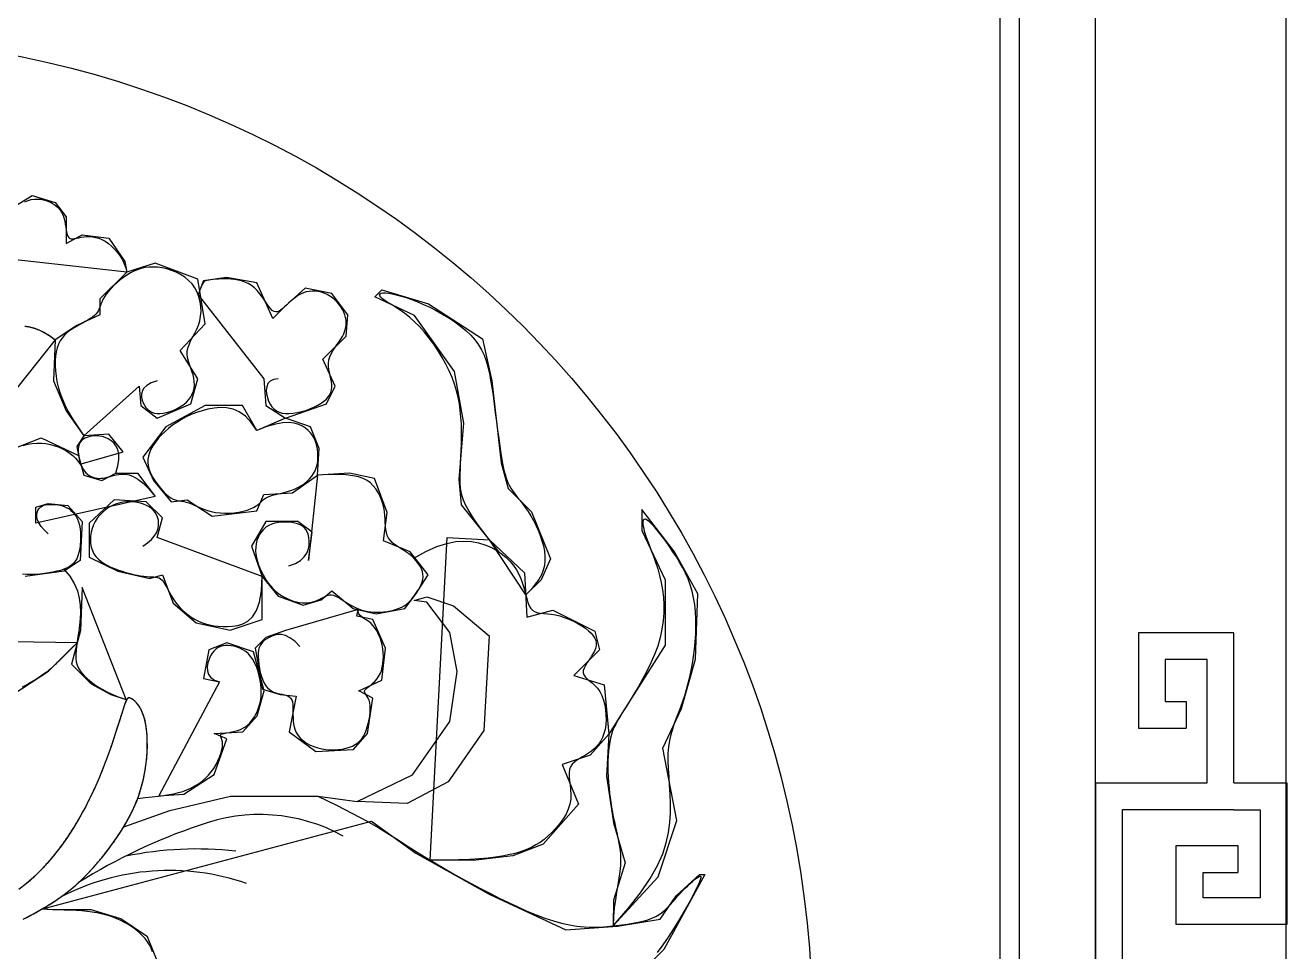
# Model space of a CAD drawing. Header units: metres. Extents: x -747 to 1683, y 3278 to 5498.
# Drawn here: x 532.4 to 863.6, y 4679.4 to 4922.7 of the extents above; entities that cross this region are included whole.
import ezdxf

# ---------------------------------------------------------------- set-up
doc = ezdxf.new("R2010")
doc.units = ezdxf.units.M
doc.layers.add('3', color=3, linetype='Continuous')
doc.layers.add('7', color=7, linetype='Continuous')

msp = doc.modelspace()

# ---------------------------------------------------------------- linework, layer by layer
at = {"layer": '3'}
for p, q in [((837.18, 4745.14), (837.18, 4738.12)), ((849.7, 4716.71), (820.39, 4716.71)), ((820.39, 4716.71), (820.39, 4628.17)), ((850.71, 4707.27), (850.71, 4700.25))]:
    msp.add_line(p, q, dxfattribs=at)
msp.add_lwpolyline([(143.37, 4303.44), (793.37, 4303.44), (793.37, 5043.44), (143.37, 5043.44)], close=True, dxfattribs=at)
for points in [[(526.74, 4873.32), (534.23, 4877.99), (540.31, 4876.12), (543.12, 4872.38), (543.12, 4865.37), (547.33, 4867.7), (554.36, 4866.77), (558.57, 4860.69), (559.04, 4857.88)], [(532.27, 4876.36), (533.14, 4876.68), (533.99, 4876.9), (534.83, 4877.03), (535.64, 4877.06), (536.42, 4877.01), (537.17, 4876.88), (537.88, 4876.69), (538.56, 4876.44), (539.19, 4876.15), (539.77, 4875.81), (540.3, 4875.45), (540.78, 4875.05), (541.21, 4874.61), (541.59, 4874.14), (541.93, 4873.63), (542.21, 4873.08), (542.46, 4872.48), (542.65, 4871.84), (542.81, 4871.14), (542.93, 4870.42), (543.04, 4869.7), (543.15, 4869), (543.27, 4868.35), (543.41, 4867.77), (543.59, 4867.29), (543.82, 4866.93), (544.12, 4866.7), (544.48, 4866.6), (544.9, 4866.6), (545.37, 4866.66), (545.91, 4866.78), (546.49, 4866.91), (547.12, 4867.05), (547.8, 4867.16), (548.53, 4867.22), (549.29, 4867.22), (550.08, 4867.15), (550.89, 4867), (551.72, 4866.76), (552.56, 4866.42), (553.4, 4865.97), (554.24, 4865.41), (555.06, 4864.72), (555.86, 4863.92), (556.61, 4863.03), (557.3, 4862.07), (557.9, 4861.06), (558.4, 4860.01), (558.79, 4858.94), (559.04, 4857.88), (516.44, 4862.56)], [(567, 4829.36), (567, 4829.36), (565.46, 4828.78), (564.34, 4828.12), (563.57, 4827.39), (563.12, 4826.62), (562.92, 4825.82), (562.93, 4825.03), (563.1, 4824.27), (563.37, 4823.55), (563.7, 4822.9), (564.09, 4822.32), (564.55, 4821.83), (565.06, 4821.41), (565.64, 4821.09), (566.28, 4820.86), (566.99, 4820.73), (567.78, 4820.71), (568.63, 4820.79), (569.53, 4820.97), (570.46, 4821.25), (571.39, 4821.61), (572.31, 4822.05), (573.18, 4822.56), (574, 4823.13), (574.72, 4823.75), (575.34, 4824.41), (575.85, 4825.11), (576.25, 4825.86), (576.54, 4826.63), (576.73, 4827.43), (576.82, 4828.26), (576.79, 4829.11), (576.67, 4829.98), (576.45, 4830.87), (576.16, 4831.76), (575.84, 4832.67), (575.52, 4833.58), (575.24, 4834.49), (575.02, 4835.41), (574.92, 4836.32), (574.95, 4837.23), (575.15, 4838.13), (575.49, 4839.04), (575.92, 4839.96), (576.42, 4840.9), (576.93, 4841.88), (577.43, 4842.9), (577.88, 4843.97), (578.23, 4845.1), (578.46, 4846.3), (578.55, 4847.55), (578.51, 4848.83), (578.33, 4850.11), (578.01, 4851.37), (577.55, 4852.58), (576.95, 4853.72), (576.2, 4854.77), (575.31, 4855.7), (574.31, 4856.52), (573.2, 4857.23), (572.03, 4857.83), (570.81, 4858.31), (569.58, 4858.69), (568.35, 4858.96), (567.15, 4859.13), (566.01, 4859.2), (564.92, 4859.17), (563.88, 4859.04), (562.87, 4858.82), (561.9, 4858.51), (560.95, 4858.12), (560.03, 4857.65), (559.12, 4857.1), (558.21, 4856.49), (557.33, 4855.81), (556.49, 4855.09), (555.68, 4854.34), (554.94, 4853.57), (554.27, 4852.81), (553.68, 4852.06), (553.19, 4851.34), (552.8, 4850.66), (552.49, 4850.02), (552.25, 4849.42), (552.04, 4848.85), (551.83, 4848.32), (551.61, 4847.82), (551.34, 4847.34), (551, 4846.89), (550.58, 4846.47), (550.07, 4846.06), (549.49, 4845.66), (548.86, 4845.27), (548.18, 4844.88), (547.47, 4844.49), (546.74, 4844.1), (546.01, 4843.7), (545.28, 4843.28), (544.57, 4842.84), (543.89, 4842.35), (543.24, 4841.82), (542.63, 4841.22), (542.08, 4840.55), (541.59, 4839.8), (541.17, 4838.94), (540.83, 4837.99), (540.57, 4836.93), (540.39, 4835.78), (540.3, 4834.57), (540.28, 4833.28), (540.35, 4831.95), (540.51, 4830.57), (540.74, 4829.16), (541.07, 4827.73), (541.5, 4826.25), (542.07, 4824.7), (542.79, 4823.05), (543.71, 4821.27), (544.83, 4819.33), (546.19, 4817.2), (547.8, 4814.86), (562.31, 4827.95), (562.78, 4822.81), (567, 4819.54), (575.89, 4823.28), (577.76, 4829.83), (573.08, 4837.31), (579.63, 4844.32), (577.76, 4856.01), (566.53, 4860.22), (559.04, 4857.88), (552.02, 4850.87), (552.02, 4846.66), (545.93, 4843.85), (540.31, 4840.11), (539.84, 4829.36), (543.12, 4821.41), (547.8, 4814.86)], [(598.83, 4829.83), (598.83, 4829.83), (597.6, 4829.67), (596.71, 4829.24), (596.12, 4828.59), (595.79, 4827.78), (595.68, 4826.87), (595.75, 4825.9), (595.97, 4824.93), (596.29, 4824.02), (596.69, 4823.21), (597.17, 4822.52), (597.71, 4821.94), (598.34, 4821.47), (599.04, 4821.11), (599.82, 4820.87), (600.69, 4820.73), (601.64, 4820.71), (602.67, 4820.79), (603.77, 4820.97), (604.89, 4821.23), (606.03, 4821.57), (607.14, 4821.98), (608.2, 4822.43), (609.18, 4822.92), (610.06, 4823.43), (610.82, 4823.97), (611.45, 4824.52), (611.95, 4825.09), (612.34, 4825.68), (612.63, 4826.3), (612.81, 4826.95), (612.89, 4827.63), (612.87, 4828.34), (612.77, 4829.09), (612.62, 4829.87), (612.43, 4830.67), (612.25, 4831.49), (612.09, 4832.32), (611.99, 4833.16), (611.98, 4833.99), (612.09, 4834.81), (612.34, 4835.62), (612.7, 4836.42), (613.14, 4837.21), (613.65, 4837.98), (614.19, 4838.74), (614.72, 4839.49), (615.23, 4840.24), (615.68, 4840.97), (616.05, 4841.7), (616.33, 4842.42), (616.52, 4843.13), (616.64, 4843.85), (616.67, 4844.55), (616.62, 4845.26), (616.5, 4845.96), (616.3, 4846.66), (616.03, 4847.36), (615.69, 4848.05), (615.29, 4848.73), (614.82, 4849.38), (614.3, 4850), (613.72, 4850.57), (613.08, 4851.1), (612.4, 4851.57), (611.68, 4851.98), (610.92, 4852.31), (610.14, 4852.57), (609.34, 4852.76), (608.53, 4852.87), (607.73, 4852.89), (606.94, 4852.82), (606.16, 4852.66), (605.42, 4852.41), (604.7, 4852.08), (604.01, 4851.69), (603.35, 4851.24), (602.72, 4850.76), (602.12, 4850.25), (601.55, 4849.74), (601.01, 4849.23), (600.5, 4848.75), (600.01, 4848.31), (599.54, 4847.94), (599.08, 4847.65), (598.63, 4847.48), (598.18, 4847.44), (597.73, 4847.54), (597.27, 4847.83), (596.79, 4848.3), (596.29, 4848.93), (595.77, 4849.68), (595.22, 4850.5), (594.63, 4851.36), (594, 4852.21), (593.32, 4853.03), (592.59, 4853.75), (591.8, 4854.37), (590.96, 4854.86), (590.09, 4855.26), (589.19, 4855.57), (588.28, 4855.79), (587.36, 4855.95), (586.46, 4856.04), (585.56, 4856.09), (584.7, 4856.1), (583.88, 4856.09), (583.1, 4856.04), (582.37, 4855.98), (581.71, 4855.91), (581.12, 4855.83), (580.6, 4855.76), (580.18, 4855.69), (579.84, 4855.63), (579.56, 4855.53), (579.33, 4855.36), (579.11, 4855.08), (578.88, 4854.64), (578.6, 4853.99), (578.25, 4853.09), (577.8, 4851.91), (595.08, 4829.83), (595.55, 4822.81), (600.7, 4819.54), (611.47, 4823.28), (613.81, 4827.95), (610.53, 4834.97), (616.62, 4841.05), (617.08, 4846.66), (612.87, 4852.27), (605.85, 4853.68), (600.7, 4849), (597.42, 4845.73), (593.21, 4855.08), (585.25, 4856.48), (579.17, 4855.55), (579.15, 4855.49), (577.8, 4851.91)], [(656.88, 4784.28), (656.88, 4784.28), (655.85, 4785.56), (654.77, 4786.93), (653.64, 4788.38), (652.51, 4789.86), (651.42, 4791.35), (650.38, 4792.81), (649.45, 4794.23), (648.64, 4795.57), (647.99, 4796.8), (647.48, 4797.96), (647.11, 4799.06), (646.85, 4800.14), (646.68, 4801.23), (646.59, 4802.35), (646.57, 4803.54), (646.59, 4804.83), (646.64, 4806.23), (646.71, 4807.74), (646.79, 4809.34), (646.86, 4811.01), (646.92, 4812.73), (646.95, 4814.49), (646.95, 4816.26), (646.9, 4818.03), (646.79, 4819.79), (646.62, 4821.53), (646.37, 4823.27), (646.04, 4824.99), (645.62, 4826.72), (645.1, 4828.45), (644.47, 4830.2), (643.72, 4831.95), (642.86, 4833.73), (641.88, 4835.49), (640.81, 4837.24), (639.66, 4838.94), (638.45, 4840.57), (637.19, 4842.12), (635.91, 4843.55), (634.6, 4844.85), (633.3, 4846), (632.02, 4847.02), (630.79, 4847.9), (629.63, 4848.68), (628.57, 4849.35), (627.63, 4849.93), (626.83, 4850.44), (626.2, 4850.89), (625.76, 4851.29), (625.5, 4851.63), (625.44, 4851.92), (625.55, 4852.14), (625.84, 4852.3), (626.3, 4852.39), (626.94, 4852.4), (627.74, 4852.32), (628.7, 4852.16), (629.81, 4851.92), (631.05, 4851.59), (632.4, 4851.17), (633.85, 4850.67), (635.37, 4850.08), (636.96, 4849.4), (638.6, 4848.64), (640.26, 4847.79), (641.93, 4846.86), (643.57, 4845.86), (645.16, 4844.8), (646.67, 4843.68), (648.08, 4842.51), (649.36, 4841.29), (650.48, 4840.04), (651.43, 4838.76), (652.22, 4837.43), (652.88, 4836.03), (653.42, 4834.56), (653.87, 4833), (654.24, 4831.32), (654.58, 4829.51), (654.89, 4827.55), (655.2, 4825.44), (655.5, 4823.22), (655.81, 4820.94), (656.11, 4818.63), (656.4, 4816.37), (656.69, 4814.18), (656.97, 4812.13), (657.25, 4810.25), (657.51, 4808.6), (657.78, 4807.15), (658.05, 4805.87), (658.35, 4804.74), (658.67, 4803.73), (659.03, 4802.81), (659.44, 4801.96), (659.91, 4801.14), (660.44, 4800.34), (661.03, 4799.53), (661.66, 4798.71), (662.33, 4797.86), (663.02, 4796.96), (663.73, 4796.01), (664.44, 4794.98), (665.14, 4793.88), (665.82, 4792.68), (666.46, 4791.41), (667.06, 4790.08), (667.6, 4788.71), (668.05, 4787.33), (668.42, 4785.95), (668.68, 4784.6), (668.82, 4783.28), (668.83, 4782.02), (668.69, 4780.81), (668.38, 4779.61), (667.89, 4778.4), (667.2, 4777.17), (666.3, 4775.89), (665.18, 4774.54), (663.8, 4773.1), (654.28, 4787.53), (646.9, 4796.74), (646.28, 4803.5), (647.51, 4818.24), (645.05, 4831.75), (634.6, 4846.49), (624.15, 4851.4), (626, 4853.24), (638.29, 4849.56), (652.43, 4840.35), (654.89, 4829.29), (657.35, 4807.8), (659.19, 4801.04), (665.34, 4794.9), (670.26, 4782.62), (667.8, 4777.09), (663.8, 4773.1)], [(532.33, 4843.68), (532.46, 4843.66), (532.6, 4843.64), (532.75, 4843.62), (532.89, 4843.6), (533.03, 4843.58), (533.17, 4843.55), (533.32, 4843.52), (533.47, 4843.49), (533.61, 4843.46), (533.76, 4843.43), (533.91, 4843.39), (534.06, 4843.35), (534.21, 4843.31), (534.37, 4843.27), (534.52, 4843.22), (534.68, 4843.18), (534.84, 4843.13), (534.99, 4843.07), (535.15, 4843.02), (535.31, 4842.96), (535.48, 4842.9), (535.64, 4842.84), (535.8, 4842.77), (535.97, 4842.7), (536.14, 4842.63), (536.31, 4842.55), (536.48, 4842.47), (536.66, 4842.39), (536.84, 4842.3), (537.04, 4842.2), (537.24, 4842.09), (537.46, 4841.97), (537.69, 4841.84), (537.94, 4841.7), (538.22, 4841.53), (538.53, 4841.33), (538.89, 4841.1), (539.3, 4840.82), (539.77, 4840.5), (540.31, 4840.11), (515.16, 4808.58)], [(532.31, 4843.7), (533.45, 4843.52), (534.67, 4843.2), (535.96, 4842.73), (537.32, 4842.08), (538.78, 4841.21), (540.31, 4840.11)], [(593.21, 4816.26), (593.21, 4816.26), (591.75, 4818.42), (590.21, 4820.03), (588.6, 4821.16), (586.95, 4821.88), (585.28, 4822.24), (583.62, 4822.31), (581.97, 4822.17), (580.38, 4821.88), (578.85, 4821.48), (577.38, 4821.01), (575.99, 4820.46), (574.67, 4819.84), (573.41, 4819.16), (572.22, 4818.42), (571.1, 4817.64), (570.04, 4816.81), (569.05, 4815.94), (568.13, 4815.05), (567.3, 4814.14), (566.57, 4813.21), (565.93, 4812.29), (565.41, 4811.36), (565.01, 4810.45), (564.73, 4809.56), (564.6, 4808.7), (564.58, 4807.86), (564.68, 4807.05), (564.88, 4806.26), (565.16, 4805.48), (565.51, 4804.73), (565.92, 4803.98), (566.37, 4803.25), (566.85, 4802.52), (567.36, 4801.82), (567.89, 4801.14), (568.43, 4800.5), (568.98, 4799.91), (569.54, 4799.39), (570.1, 4798.94), (570.66, 4798.57), (571.22, 4798.29), (571.77, 4798.09), (572.32, 4797.94), (572.89, 4797.82), (573.46, 4797.71), (574.06, 4797.6), (574.69, 4797.45), (575.34, 4797.25), (576.04, 4796.98), (576.77, 4796.66), (577.55, 4796.31), (578.39, 4795.94), (579.28, 4795.58), (580.24, 4795.25), (581.26, 4794.97), (582.37, 4794.75), (583.54, 4794.62), (584.77, 4794.57), (586.02, 4794.6), (587.26, 4794.69), (588.47, 4794.86), (589.61, 4795.08), (590.65, 4795.36), (591.57, 4795.69), (592.35, 4796.06), (593, 4796.46), (593.56, 4796.88), (594.06, 4797.3), (594.52, 4797.72), (594.98, 4798.12), (595.47, 4798.49), (596.02, 4798.8), (596.65, 4799.07), (597.35, 4799.29), (598.11, 4799.49), (598.93, 4799.67), (599.78, 4799.86), (600.65, 4800.07), (601.53, 4800.31), (602.42, 4800.6), (603.29, 4800.95), (604.13, 4801.37), (604.94, 4801.84), (605.7, 4802.37), (606.41, 4802.95), (607.06, 4803.58), (607.63, 4804.25), (608.11, 4804.96), (608.5, 4805.71), (608.81, 4806.49), (609.03, 4807.29), (609.18, 4808.1), (609.25, 4808.92), (609.26, 4809.74), (609.22, 4810.55), (609.13, 4811.35), (608.99, 4812.13), (608.79, 4812.89), (608.54, 4813.62), (608.21, 4814.32), (607.8, 4815), (607.31, 4815.64), (606.71, 4816.26), (606.01, 4816.85), (605.18, 4817.39), (604.2, 4817.86), (603.04, 4818.19), (601.66, 4818.35), (600.02, 4818.29), (598.08, 4817.95), (595.83, 4817.29), (593.21, 4816.26), (589.47, 4822.81), (579.63, 4822.81), (569.34, 4817.2), (563.25, 4809.25), (566.06, 4803.17), (570.74, 4797.56), (574.95, 4798.03), (581.51, 4793.82), (593.21, 4795.22), (595.08, 4799.43), (602.57, 4799.9), (609.13, 4804.57), (609.59, 4811.59), (607.25, 4817.2), (600.7, 4819.54), (593.21, 4816.26)], [(556.23, 4805.04), (556.23, 4805.04), (556.76, 4807), (556.99, 4808.67), (556.94, 4810.08), (556.68, 4811.26), (556.23, 4812.22), (555.64, 4813), (554.95, 4813.61), (554.2, 4814.08), (553.43, 4814.43), (552.66, 4814.68), (551.9, 4814.83), (551.16, 4814.89), (550.44, 4814.88), (549.77, 4814.79), (549.14, 4814.66), (548.58, 4814.47), (548.09, 4814.25), (547.67, 4813.99), (547.31, 4813.71), (547.02, 4813.39), (546.78, 4813.06), (546.59, 4812.7), (546.45, 4812.33), (546.36, 4811.94), (546.31, 4811.54), (546.29, 4811.11), (546.31, 4810.65), (546.36, 4810.15), (546.45, 4809.58), (546.56, 4808.95), (546.7, 4808.23), (546.86, 4807.42), (558.1, 4810.65), (554.36, 4815.33), (547.8, 4814.86), (545.93, 4812.05), (546.4, 4809.72), (546.86, 4807.42)], [(527.21, 4810.65), (536.57, 4814.39), (546.4, 4809.72), (547.8, 4804.57), (552.48, 4803.17), (556.23, 4805.04), (561.85, 4805.04), (566.53, 4798.96)], [(531.9, 4812.35), (533.08, 4812.65), (534.26, 4812.87), (535.45, 4812.99), (536.65, 4812.99), (537.85, 4812.87), (539.04, 4812.63), (540.2, 4812.29), (541.32, 4811.87), (542.37, 4811.38), (543.35, 4810.83), (544.23, 4810.25), (544.99, 4809.64), (545.63, 4809.02), (546.17, 4808.41), (546.61, 4807.8), (546.99, 4807.21), (547.34, 4806.65), (547.66, 4806.12), (547.99, 4805.63), (548.35, 4805.2), (548.75, 4804.82), (549.2, 4804.49), (549.68, 4804.23), (550.19, 4804.02), (550.72, 4803.86), (551.26, 4803.76), (551.8, 4803.71), (552.33, 4803.72), (552.85, 4803.77), (553.37, 4803.86), (553.89, 4803.99), (554.43, 4804.13), (555.01, 4804.29), (555.62, 4804.45), (556.28, 4804.6), (557.01, 4804.73), (557.81, 4804.82), (558.69, 4804.81), (559.68, 4804.64), (560.77, 4804.24), (561.99, 4803.54), (563.35, 4802.47), (564.86, 4800.97), (566.53, 4798.96), (535.16, 4791.95), (535.16, 4796.15), (538.44, 4797.09), (543.59, 4796.62), (547.33, 4792.41), (546.87, 4782.13), (542.65, 4779.32), (532.35, 4777.92)], [(601.64, 4780.72), (601.64, 4780.72), (603.36, 4781.35), (604.68, 4782.15), (605.66, 4783.09), (606.33, 4784.11), (606.74, 4785.18), (606.94, 4786.25), (606.96, 4787.27), (606.86, 4788.2), (606.68, 4789.02), (606.41, 4789.71), (606.07, 4790.29), (605.64, 4790.78), (605.15, 4791.17), (604.57, 4791.49), (603.92, 4791.75), (603.2, 4791.95), (602.4, 4792.1), (601.55, 4792.2), (600.67, 4792.24), (599.76, 4792.22), (598.86, 4792.12), (597.97, 4791.95), (597.13, 4791.68), (596.33, 4791.32), (595.61, 4790.86), (594.96, 4790.31), (594.39, 4789.68), (593.91, 4788.97), (593.52, 4788.21), (593.22, 4787.39), (593.01, 4786.53), (592.9, 4785.63), (592.89, 4784.72), (592.97, 4783.79), (593.14, 4782.85), (593.38, 4781.92), (593.68, 4781), (594.03, 4780.1), (594.42, 4779.22), (594.85, 4778.38), (595.3, 4777.59), (595.77, 4776.84), (596.27, 4776.13), (596.8, 4775.46), (597.36, 4774.84), (597.94, 4774.26), (598.56, 4773.73), (599.22, 4773.24), (599.91, 4772.79), (600.63, 4772.39), (601.36, 4772.04), (602.11, 4771.74), (602.87, 4771.49), (603.62, 4771.29), (604.35, 4771.15), (605.07, 4771.06), (605.76, 4771.03), (606.42, 4771.05), (607.04, 4771.12), (607.64, 4771.23), (608.21, 4771.38), (608.76, 4771.56), (609.27, 4771.77), (609.75, 4771.99), (610.21, 4772.23), (610.64, 4772.47), (611.06, 4772.69), (611.49, 4772.88), (611.92, 4773.02), (612.36, 4773.1), (612.83, 4773.1), (613.34, 4773.01), (613.89, 4772.81), (614.47, 4772.52), (615.1, 4772.16), (615.75, 4771.76), (616.43, 4771.32), (617.12, 4770.88), (617.84, 4770.45), (618.57, 4770.04), (619.3, 4769.69), (620.05, 4769.39), (620.8, 4769.13), (621.57, 4768.92), (622.35, 4768.76), (623.15, 4768.65), (623.97, 4768.59), (624.81, 4768.56), (625.67, 4768.59), (626.53, 4768.65), (627.4, 4768.76), (628.25, 4768.9), (629.08, 4769.09), (629.87, 4769.32), (630.61, 4769.59), (631.28, 4769.89), (631.89, 4770.23), (632.44, 4770.6), (632.93, 4771.01), (633.38, 4771.45), (633.8, 4771.91), (634.19, 4772.41), (634.57, 4772.93), (634.95, 4773.47), (635.33, 4774.04), (635.7, 4774.63), (636.05, 4775.23), (636.36, 4775.86), (636.6, 4776.51), (636.77, 4777.17), (636.85, 4777.85), (636.82, 4778.54), (636.68, 4779.25), (636.41, 4779.96), (636.05, 4780.67), (635.59, 4781.38), (635.06, 4782.06), (634.45, 4782.72), (633.79, 4783.34), (633.08, 4783.92), (632.33, 4784.45), (631.57, 4784.95), (630.81, 4785.42), (630.08, 4785.9), (629.38, 4786.38), (628.76, 4786.89), (628.21, 4787.44), (627.77, 4788.05), (627.45, 4788.73), (627.23, 4789.47), (627.08, 4790.28), (626.99, 4791.14), (626.93, 4792.04), (626.87, 4792.99), (626.8, 4793.97), (626.68, 4794.99), (626.5, 4796.02), (626.25, 4797.05), (625.93, 4798.08), (625.52, 4799.08), (625.03, 4800.04), (624.45, 4800.94), (623.78, 4801.77), (623.01, 4802.51), (622.14, 4803.14), (621.11, 4803.67), (619.88, 4804.09), (618.41, 4804.4), (616.65, 4804.61), (614.54, 4804.7), (612.05, 4804.69), (609.13, 4804.57), (606.79, 4782.13), (607.72, 4789.61), (603.98, 4792.41), (595.55, 4792.41), (591.81, 4785.87), (594.61, 4777.92), (598.83, 4772.77), (605.38, 4770.43), (610.06, 4771.84), (612.87, 4774.18), (618.49, 4769.5), (624.57, 4768.1), (632.06, 4769.5), (634.87, 4773.24), (638.15, 4778.38), (633.47, 4784.46), (626.45, 4787.27), (627.38, 4794.75), (624.11, 4803.64), (617.55, 4805.04), (609.13, 4804.57)], [(538.44, 4789.14), (538.44, 4789.14), (537.36, 4790.16), (536.55, 4791.11), (535.99, 4791.99), (535.64, 4792.8), (535.47, 4793.53), (535.45, 4794.19), (535.54, 4794.76), (535.71, 4795.26), (535.94, 4795.67), (536.22, 4796.01), (536.54, 4796.27), (536.91, 4796.48), (537.32, 4796.63), (537.76, 4796.74), (538.24, 4796.81), (538.75, 4796.86), (539.29, 4796.87), (539.86, 4796.86), (540.44, 4796.82), (541.02, 4796.75), (541.62, 4796.63), (542.21, 4796.47), (542.79, 4796.26), (543.36, 4796), (543.9, 4795.68), (544.42, 4795.29), (544.9, 4794.84), (545.35, 4794.31), (545.75, 4793.71), (546.1, 4793.03), (546.4, 4792.26), (546.63, 4791.4), (546.8, 4790.45), (546.91, 4789.43), (546.95, 4788.37), (546.93, 4787.3), (546.85, 4786.23), (546.71, 4785.21), (546.51, 4784.24), (546.24, 4783.37), (545.92, 4782.61), (545.53, 4781.95), (545.08, 4781.39), (544.56, 4780.91), (543.95, 4780.49), (543.27, 4780.14), (542.5, 4779.83), (541.64, 4779.55), (540.69, 4779.3), (539.66, 4779.08), (538.57, 4778.88), (537.44, 4778.72), (536.28, 4778.59), (535.11, 4778.5), (533.95, 4778.46), (532.82, 4778.46), (531.73, 4778.51)], [(563.25, 4785.87), (563.25, 4785.87), (564.52, 4786.75), (565.52, 4787.65), (566.29, 4788.55), (566.83, 4789.45), (567.19, 4790.32), (567.38, 4791.18), (567.43, 4791.99), (567.35, 4792.76), (567.17, 4793.48), (566.89, 4794.14), (566.53, 4794.75), (566.07, 4795.3), (565.54, 4795.8), (564.93, 4796.23), (564.24, 4796.61), (563.48, 4796.93), (562.66, 4797.2), (561.79, 4797.39), (560.87, 4797.52), (559.93, 4797.58), (558.96, 4797.55), (557.99, 4797.44), (557.02, 4797.23), (556.07, 4796.93), (555.15, 4796.53), (554.27, 4796.04), (553.44, 4795.45), (552.66, 4794.79), (551.95, 4794.05), (551.31, 4793.25), (550.76, 4792.39), (550.3, 4791.48), (549.94, 4790.52), (549.69, 4789.54), (549.54, 4788.54), (549.5, 4787.55), (549.57, 4786.58), (549.75, 4785.64), (550.05, 4784.74), (550.46, 4783.92), (550.98, 4783.17), (551.61, 4782.49), (552.33, 4781.88), (553.13, 4781.34), (553.99, 4780.84), (554.91, 4780.4), (555.87, 4780), (556.85, 4779.63), (557.85, 4779.3), (558.86, 4778.99), (559.85, 4778.72), (560.82, 4778.48), (561.76, 4778.28), (562.66, 4778.12), (563.5, 4778), (564.26, 4777.92), (564.96, 4777.88), (565.58, 4777.86), (566.14, 4777.84), (566.64, 4777.8), (567.11, 4777.72), (567.53, 4777.57), (567.94, 4777.33), (568.32, 4776.98), (568.7, 4776.51), (569.08, 4775.93), (569.46, 4775.26), (569.86, 4774.52), (570.28, 4773.73), (570.74, 4772.91), (571.22, 4772.1), (571.75, 4771.29), (572.34, 4770.52), (572.97, 4769.79), (573.65, 4769.1), (574.38, 4768.45), (575.16, 4767.84), (575.98, 4767.28), (576.85, 4766.77), (577.76, 4766.3), (578.72, 4765.89), (579.73, 4765.54), (580.78, 4765.24), (581.88, 4765.02), (583.03, 4764.86), (584.24, 4764.79), (585.5, 4764.8), (586.81, 4764.9), (588.18, 4765.11), (589.55, 4765.52), (590.86, 4766.23), (592.06, 4767.35), (593.09, 4768.97), (593.9, 4771.2), (594.43, 4774.15), (594.61, 4777.92), (567, 4788.2), (568.4, 4793.35), (564.19, 4797.56), (555.76, 4798.03), (549.21, 4791.95), (549.21, 4783.06), (556.7, 4779.32), (565.12, 4777.45), (568.4, 4778.38), (571.21, 4770.9), (577.29, 4765.76), (586.19, 4763.89), (594.61, 4766.69), (594.61, 4777.92)], [(686.7, 4686.18), (686.7, 4686.18), (690.72, 4690.77), (693.94, 4694.9), (696.46, 4698.63), (698.36, 4702.02), (699.75, 4705.13), (700.69, 4708), (701.28, 4710.72), (701.61, 4713.32), (701.76, 4715.87), (701.78, 4718.35), (701.7, 4720.77), (701.56, 4723.11), (701.4, 4725.36), (701.27, 4727.5), (701.19, 4729.53), (701.2, 4731.44), (701.34, 4733.22), (701.6, 4734.88), (701.95, 4736.46), (702.38, 4737.96), (702.87, 4739.42), (703.39, 4740.85), (703.94, 4742.28), (704.48, 4743.72), (705.01, 4745.2), (705.51, 4746.72), (705.99, 4748.29), (706.44, 4749.9), (706.86, 4751.57), (707.23, 4753.29), (707.57, 4755.08), (707.86, 4756.93), (708.11, 4758.84), (708.29, 4760.79), (708.42, 4762.78), (708.48, 4764.77), (708.46, 4766.74), (708.35, 4768.69), (708.16, 4770.57), (707.86, 4772.38), (707.46, 4774.1), (706.97, 4775.74), (706.39, 4777.3), (705.72, 4778.8), (704.99, 4780.26), (704.19, 4781.68), (703.33, 4783.08), (702.43, 4784.46), (701.49, 4785.84), (700.54, 4787.18), (699.59, 4788.46), (698.67, 4789.64), (697.79, 4790.69), (696.99, 4791.58), (696.27, 4792.28), (695.67, 4792.75), (695.2, 4792.97), (694.86, 4792.95), (694.64, 4792.7), (694.54, 4792.25), (694.56, 4791.61), (694.69, 4790.81), (694.92, 4789.85), (695.26, 4788.76), (695.69, 4787.55), (696.19, 4786.23), (696.74, 4784.81), (697.31, 4783.3), (697.88, 4781.69), (698.43, 4779.99), (698.93, 4778.22), (699.36, 4776.37), (699.69, 4774.46), (699.92, 4772.49), (700.03, 4770.46), (700.01, 4768.38), (699.85, 4766.26), (699.55, 4764.1), (699.08, 4761.91), (698.44, 4759.69), (697.62, 4757.46), (696.66, 4755.24), (695.6, 4753.05), (694.48, 4750.94), (693.33, 4748.92), (692.2, 4747.02), (691.12, 4745.28), (690.14, 4743.72), (689.28, 4742.36), (688.55, 4741.18), (687.92, 4740.12), (687.4, 4739.17), (686.96, 4738.27), (686.59, 4737.39), (686.29, 4736.49), (686.04, 4735.53), (685.83, 4734.49), (685.65, 4733.36), (685.52, 4732.15), (685.42, 4730.88), (685.37, 4729.54), (685.35, 4728.16), (685.37, 4726.74), (685.42, 4725.3), (685.52, 4723.83), (685.65, 4722.35), (685.82, 4720.86), (686.01, 4719.37), (686.24, 4717.89), (686.49, 4716.42), (686.77, 4714.96), (687.06, 4713.53), (687.38, 4712.12), (687.69, 4710.73), (687.99, 4709.34), (688.26, 4707.95), (688.48, 4706.54), (688.63, 4705.09), (688.69, 4703.6), (688.65, 4702.06), (688.5, 4700.45), (688.26, 4698.76), (687.96, 4696.98), (687.64, 4695.09), (687.32, 4693.07), (687.04, 4690.93), (686.82, 4688.63), (686.7, 4686.18), (698.54, 4699.09), (703.46, 4713.83), (699.77, 4732.87), (704.69, 4743.31), (708.37, 4756.21), (708.99, 4773.41), (702.84, 4784.46), (694.23, 4795.51), (694.23, 4789.99), (700.38, 4777.09), (700.38, 4759.89), (688.7, 4741.47), (685.63, 4736.56), (685.01, 4725.5), (686.86, 4713.22), (689.93, 4702.78), (686.86, 4692.95), (686.7, 4686.18)], [(634.45, 4782.72), (634.45, 4782.72), (637.59, 4784.49), (640.45, 4785.78), (643.05, 4786.64), (645.42, 4787.11), (647.58, 4787.26), (649.56, 4787.13), (651.37, 4786.78), (653.05, 4786.25), (654.6, 4785.6), (656.04, 4784.83), (657.36, 4783.97), (658.55, 4783.01), (659.62, 4781.96), (660.57, 4780.85), (661.38, 4779.66), (662.06, 4778.42), (662.61, 4777.14), (663.06, 4775.83), (663.43, 4774.55), (663.75, 4773.32), (664.06, 4772.16), (664.37, 4771.12), (664.72, 4770.23), (665.14, 4769.52), (665.64, 4769), (666.25, 4768.66), (666.94, 4768.44), (667.71, 4768.31), (668.57, 4768.23), (669.5, 4768.16), (670.51, 4768.06), (671.59, 4767.88), (672.73, 4767.59), (673.92, 4767.21), (675.11, 4766.74), (676.29, 4766.2), (677.43, 4765.61), (678.49, 4764.98), (679.46, 4764.34), (680.3, 4763.68), (680.99, 4763.03), (681.53, 4762.39), (681.93, 4761.75), (682.18, 4761.1), (682.3, 4760.44), (682.27, 4759.77), (682.12, 4759.07), (681.84, 4758.36), (681.44, 4757.62), (680.95, 4756.86), (680.44, 4756.1), (679.93, 4755.34), (679.47, 4754.6), (679.11, 4753.9), (678.9, 4753.23), (678.87, 4752.63), (679.05, 4752.08), (679.42, 4751.57), (679.94, 4751.07), (680.57, 4750.55), (681.26, 4749.99), (681.96, 4749.35), (682.65, 4748.6), (683.27, 4747.71), (683.8, 4746.68), (684.21, 4745.51), (684.53, 4744.26), (684.74, 4742.94), (684.86, 4741.6), (684.87, 4740.27), (684.79, 4738.99), (684.6, 4737.79), (684.33, 4736.69), (683.96, 4735.7), (683.51, 4734.81), (682.99, 4734.01), (682.4, 4733.29), (681.75, 4732.65), (681.05, 4732.07), (680.3, 4731.54), (679.52, 4731.06), (678.72, 4730.61), (677.95, 4730.16), (677.21, 4729.7), (676.55, 4729.2), (675.99, 4728.63), (675.56, 4727.99), (675.28, 4727.24), (675.17, 4726.38), (675.19, 4725.4), (675.3, 4724.33), (675.45, 4723.19), (675.57, 4721.98), (675.64, 4720.72), (675.59, 4719.44), (675.38, 4718.13), (674.97, 4716.83), (674.38, 4715.54), (673.64, 4714.28), (672.77, 4713.07), (671.8, 4711.91), (670.77, 4710.82), (669.7, 4709.82), (668.62, 4708.92), (667.55, 4708.13), (666.48, 4707.45), (665.4, 4706.85), (664.28, 4706.34), (663.12, 4705.89), (661.88, 4705.49), (660.56, 4705.14), (659.14, 4704.83), (657.59, 4704.53), (655.87, 4704.26), (653.91, 4704.01), (651.67, 4703.81), (649.09, 4703.64), (646.11, 4703.52), (642.67, 4703.45), (638.73, 4703.43), (643.21, 4788.14), (654.28, 4787.53), (663.5, 4778.93), (664.11, 4767.26), (670.87, 4769.11), (681.94, 4763.58), (683.17, 4758.67), (676.41, 4751.91), (684.4, 4749.45), (685.63, 4736.56), (680.71, 4731.03), (673.33, 4728.57), (677.64, 4718.13), (668.41, 4707.69), (660.42, 4704.62), (649.97, 4703.39), (638.73, 4703.43)], [(542.5, 4779.83), (542.5, 4779.83), (544.1, 4777.99), (545.28, 4776.11), (546.09, 4774.19), (546.59, 4772.28), (546.84, 4770.39), (546.89, 4768.55), (546.81, 4766.79), (546.64, 4765.12), (546.44, 4763.58), (546.23, 4762.15), (546.04, 4760.82), (545.87, 4759.6), (545.74, 4758.47), (545.68, 4757.42), (545.7, 4756.44), (545.82, 4755.54), (546.05, 4754.69), (546.39, 4753.89), (546.83, 4753.14), (547.36, 4752.44), (547.96, 4751.77), (548.64, 4751.13), (549.37, 4750.52), (550.15, 4749.93), (550.98, 4749.35), (551.86, 4748.78), (552.8, 4748.23), (553.83, 4747.69), (554.94, 4747.16), (556.15, 4746.63), (557.48, 4746.11), (558.94, 4745.6), (547.38, 4775.02), (546.91, 4763.8), (544.57, 4754.91), (549.72, 4749.77), (554.87, 4746.96), (558.94, 4745.6)], [(558.27, 4712.19), (570.38, 4716.5), (586.29, 4720.24), (609.23, 4720.24), (619.53, 4718.84), (634.04, 4725.85), (643.87, 4739.88), (645.75, 4752.98), (643.87, 4763.26), (637.79, 4771.21), (634.51, 4771.68), (637.79, 4772.62), (644.81, 4770.28), (654.17, 4762.33), (652.77, 4737.54), (643.4, 4723.98), (632.64, 4718.37), (619.53, 4718.84)], [(604.5, 4759.59), (604.5, 4759.59), (603.15, 4760.94), (601.91, 4761.87), (600.76, 4762.43), (599.72, 4762.69), (598.76, 4762.71), (597.9, 4762.55), (597.12, 4762.27), (596.42, 4761.93), (595.8, 4761.58), (595.26, 4761.21), (594.79, 4760.81), (594.4, 4760.36), (594.08, 4759.86), (593.84, 4759.27), (593.67, 4758.59), (593.58, 4757.8), (593.55, 4756.9), (593.6, 4755.9), (593.71, 4754.85), (593.89, 4753.78), (594.12, 4752.71), (594.41, 4751.7), (594.75, 4750.76), (595.14, 4749.93), (595.57, 4749.24), (596.04, 4748.68), (596.53, 4748.23), (597.06, 4747.88), (597.6, 4747.61), (598.15, 4747.41), (598.71, 4747.25), (599.27, 4747.12), (599.82, 4747.01), (600.36, 4746.89), (600.86, 4746.75), (601.32, 4746.57), (601.73, 4746.32), (602.08, 4745.99), (602.36, 4745.57), (602.55, 4745.02), (602.65, 4744.34), (602.69, 4743.55), (602.69, 4742.67), (602.69, 4741.73), (602.7, 4740.75), (602.77, 4739.76), (602.92, 4738.78), (603.17, 4737.85), (603.56, 4736.98), (604.08, 4736.17), (604.71, 4735.44), (605.45, 4734.78), (606.27, 4734.2), (607.18, 4733.69), (608.15, 4733.27), (609.18, 4732.94), (610.25, 4732.69), (611.35, 4732.52), (612.46, 4732.44), (613.56, 4732.43), (614.63, 4732.5), (615.67, 4732.63), (616.64, 4732.83), (617.53, 4733.09), (618.33, 4733.42), (619.05, 4733.8), (619.68, 4734.25), (620.24, 4734.76), (620.74, 4735.34), (621.17, 4736), (621.56, 4736.73), (621.9, 4737.54), (622.2, 4738.42), (622.46, 4739.36), (622.67, 4740.33), (622.83, 4741.31), (622.94, 4742.27), (622.97, 4743.18), (622.94, 4744.03), (622.83, 4744.79), (622.65, 4745.43), (622.42, 4745.98), (622.17, 4746.44), (621.92, 4746.83), (621.71, 4747.17), (621.56, 4747.48), (621.51, 4747.77), (621.59, 4748.06), (621.8, 4748.36), (622.15, 4748.68), (622.58, 4749.04), (623.09, 4749.44), (623.63, 4749.89), (624.18, 4750.4), (624.7, 4750.98), (625.18, 4751.64), (625.57, 4752.39), (625.89, 4753.21), (626.14, 4754.09), (626.31, 4755.02), (626.4, 4755.98), (626.43, 4756.97), (626.38, 4757.97), (626.27, 4758.97), (626.09, 4759.96), (625.85, 4760.92), (625.54, 4761.84), (625.18, 4762.72), (624.76, 4763.55), (624.29, 4764.31), (623.76, 4764.99), (623.19, 4765.6), (622.57, 4766.11), (621.94, 4766.55), (621.33, 4766.95), (620.78, 4767.34), (620.32, 4767.74), (619.98, 4768.18), (619.81, 4768.68), (619.83, 4769.28), (600.75, 4763.8), (595.61, 4761.93), (592.8, 4759.13), (594.67, 4748.37), (599.35, 4746.97), (603.56, 4746.5), (601.69, 4737.15), (608.71, 4732), (618.54, 4732.47), (622.29, 4736.68), (623.69, 4746.03), (619.95, 4747.9), (626.03, 4750.71), (626.97, 4759.13), (623.69, 4766.61), (619.48, 4767.54), (619.83, 4769.28)], [(849.7, 4723.72), (849.7, 4763.14), (824.66, 4763.14), (824.66, 4738.12), (837.18, 4738.12)], [(531.68, 4749), (532.7, 4749.51), (533.72, 4750.07), (534.7, 4750.66), (535.63, 4751.25), (536.48, 4751.82), (537.24, 4752.34), (537.89, 4752.81), (538.43, 4753.21), (538.88, 4753.57), (539.27, 4753.89), (539.59, 4754.17), (539.87, 4754.43), (540.11, 4754.67), (540.34, 4754.9), (540.58, 4755.13), (540.85, 4755.41), (541.22, 4755.77), (541.72, 4756.28), (542.41, 4756.96), (543.32, 4757.87), (544.5, 4759.05), (546, 4760.54), (517.42, 4760.99)], [(529.13, 4746.96), (538.49, 4753.04), (540.36, 4754.91), (541.54, 4756.09), (546, 4760.54)], [(561.94, 4719.68), (561.94, 4719.68), (563.93, 4719.9), (565.72, 4720.1), (567.35, 4720.28), (568.83, 4720.47), (570.19, 4720.68), (571.45, 4720.91), (572.63, 4721.19), (573.76, 4721.52), (574.86, 4721.92), (575.92, 4722.39), (576.94, 4722.93), (577.91, 4723.53), (578.84, 4724.2), (579.71, 4724.94), (580.51, 4725.75), (581.25, 4726.62), (581.91, 4727.56), (582.5, 4728.54), (583.01, 4729.53), (583.43, 4730.52), (583.77, 4731.48), (584.01, 4732.39), (584.16, 4733.22), (584.21, 4733.95), (584.17, 4734.56), (584.05, 4735.07), (583.91, 4735.47), (583.76, 4735.79), (583.64, 4736.05), (583.59, 4736.24), (583.64, 4736.4), (583.82, 4736.52), (584.17, 4736.63), (584.65, 4736.74), (585.24, 4736.85), (585.92, 4736.97), (586.65, 4737.12), (587.41, 4737.29), (588.17, 4737.51), (588.9, 4737.77), (589.57, 4738.09), (590.19, 4738.47), (590.76, 4738.9), (591.28, 4739.38), (591.75, 4739.91), (592.19, 4740.48), (592.59, 4741.09), (592.95, 4741.75), (593.29, 4742.44), (593.59, 4743.17), (593.85, 4743.94), (594.06, 4744.76), (594.23, 4745.62), (594.34, 4746.54), (594.38, 4747.5), (594.36, 4748.53), (594.26, 4749.6), (594.1, 4750.72), (593.86, 4751.84), (593.55, 4752.96), (593.17, 4754.04), (592.72, 4755.07), (592.21, 4756.02), (591.63, 4756.87), (590.98, 4757.59), (590.28, 4758.21), (589.54, 4758.71), (588.78, 4759.11), (588, 4759.41), (587.22, 4759.63), (586.44, 4759.76), (585.7, 4759.83), (584.98, 4759.82), (584.31, 4759.74), (583.67, 4759.57), (583.07, 4759.31), (582.51, 4758.94), (581.98, 4758.46), (581.5, 4757.85), (581.05, 4757.1), (580.66, 4756.22), (580.36, 4755.24), (580.2, 4754.22), (580.24, 4753.2), (580.53, 4752.25), (581.13, 4751.4), (582.08, 4750.71), (583.43, 4750.24), (567.52, 4720.31), (574.07, 4720.78), (582.03, 4725.92), (585.31, 4735.28), (582.03, 4736.68), (589.52, 4737.15), (593.26, 4741.36), (595.14, 4747.9), (592.33, 4758.19), (585.31, 4760.53), (580.63, 4758.66), (579.22, 4751.18), (583.43, 4750.24)], [(842.69, 4723.72), (842.69, 4723.72), (842.69, 4756.12), (831.68, 4756.12), (831.68, 4745.14), (837.18, 4745.14)], [(531.91, 4687.93), (534.39, 4689.24), (536.71, 4690.55), (538.85, 4691.85), (540.8, 4693.12), (542.57, 4694.38), (544.2, 4695.63), (545.72, 4696.9), (547.14, 4698.21), (548.5, 4699.56), (549.83, 4700.98), (551.16, 4702.49), (552.5, 4704.09), (553.84, 4705.77), (555.17, 4707.54), (556.46, 4709.36), (557.69, 4711.23), (558.85, 4713.14), (559.91, 4715.08), (560.86, 4717.03), (561.69, 4718.98), (562.38, 4720.92), (562.96, 4722.84), (563.44, 4724.73), (563.81, 4726.58), (564.09, 4728.38), (564.29, 4730.13), (564.41, 4731.81), (564.47, 4733.41), (564.46, 4734.93), (564.39, 4736.36), (564.27, 4737.7), (564.08, 4738.95), (563.85, 4740.1), (563.56, 4741.15), (563.23, 4742.09), (562.85, 4742.92), (562.45, 4743.65), (562.02, 4744.27), (561.59, 4744.8), (561.16, 4745.23), (560.75, 4745.57), (560.37, 4745.82), (560.03, 4745.99), (559.75, 4746.08), (559.5, 4746.06), (559.27, 4745.89), (559.03, 4745.55), (558.77, 4745), (558.47, 4744.2), (558.11, 4743.12), (557.67, 4741.74), (557.13, 4740.02), (556.49, 4738.01), (555.76, 4735.75), (554.93, 4733.3), (554.01, 4730.69), (552.99, 4727.99), (551.88, 4725.23), (550.69, 4722.47), (549.4, 4719.74), (548.03, 4717.07), (546.58, 4714.47), (545.07, 4711.95), (543.48, 4709.51), (541.83, 4707.17), (540.13, 4704.95), (538.38, 4702.84), (536.58, 4700.87), (534.71, 4699.02), (532.77, 4697.3), (530.72, 4695.71)], [(532.2, 4688.1), (532.52, 4688.26), (532.83, 4688.42), (533.15, 4688.58), (533.45, 4688.75), (533.76, 4688.91), (534.07, 4689.07), (534.37, 4689.24), (534.67, 4689.4), (534.96, 4689.57), (535.26, 4689.73), (535.55, 4689.89), (535.84, 4690.06), (536.12, 4690.22), (536.4, 4690.38), (536.68, 4690.55), (536.96, 4690.71), (537.24, 4690.87), (537.51, 4691.04), (537.78, 4691.2), (538.04, 4691.36), (538.3, 4691.52), (538.56, 4691.68), (538.82, 4691.84), (539.07, 4692), (539.32, 4692.16), (539.57, 4692.32), (539.82, 4692.48), (540.06, 4692.64), (540.3, 4692.8), (540.54, 4692.96), (540.77, 4693.12), (541, 4693.28), (541.23, 4693.43), (541.46, 4693.59), (541.68, 4693.75), (541.9, 4693.9), (542.12, 4694.06), (542.33, 4694.22), (542.55, 4694.38), (542.76, 4694.53), (542.97, 4694.69), (543.18, 4694.85), (543.38, 4695), (543.59, 4695.16), (543.79, 4695.32), (543.99, 4695.48), (544.18, 4695.63), (544.38, 4695.79), (544.57, 4695.95), (544.76, 4696.11), (544.95, 4696.27), (545.14, 4696.43), (545.33, 4696.59), (545.52, 4696.75), (545.7, 4696.91), (545.88, 4697.07), (546.07, 4697.23), (546.25, 4697.39), (546.43, 4697.56), (546.6, 4697.72), (546.78, 4697.88), (546.96, 4698.05), (547.13, 4698.22), (547.3, 4698.38), (547.48, 4698.55), (547.65, 4698.72), (547.82, 4698.89), (547.99, 4699.06), (548.16, 4699.23), (548.33, 4699.4), (548.5, 4699.57), (548.67, 4699.75), (548.83, 4699.92), (549, 4700.1), (549.17, 4700.28), (549.34, 4700.45), (549.5, 4700.63), (549.67, 4700.82), (549.83, 4701), (550, 4701.18), (550.17, 4701.37), (550.33, 4701.55), (550.5, 4701.74), (550.66, 4701.93), (550.83, 4702.12), (551, 4702.31), (551.16, 4702.5), (551.33, 4702.7), (551.5, 4702.89), (551.66, 4703.09), (551.83, 4703.29), (552, 4703.49), (552.16, 4703.69), (552.33, 4703.9), (552.5, 4704.1), (552.67, 4704.31), (552.83, 4704.52), (553, 4704.72), (553.17, 4704.93), (553.34, 4705.15), (553.5, 4705.36), (553.67, 4705.57), (553.84, 4705.79), (554, 4706), (554.17, 4706.22), (554.34, 4706.44), (554.5, 4706.66), (554.67, 4706.88), (554.83, 4707.1), (555, 4707.32), (555.16, 4707.55), (555.32, 4707.77), (555.49, 4708), (555.65, 4708.22), (555.81, 4708.45), (555.97, 4708.68), (556.13, 4708.91), (556.29, 4709.14), (556.45, 4709.37), (556.6, 4709.6), (556.76, 4709.83), (556.91, 4710.06), (557.07, 4710.3), (557.22, 4710.53), (557.38, 4710.77), (557.53, 4711), (557.68, 4711.24), (557.83, 4711.48), (557.97, 4711.71), (558.12, 4711.95), (558.26, 4712.19), (558.41, 4712.43), (558.55, 4712.67), (558.69, 4712.91), (558.83, 4713.15), (558.97, 4713.39), (559.11, 4713.63), (559.24, 4713.87), (559.38, 4714.11), (559.51, 4714.36), (559.64, 4714.6), (559.77, 4714.84), (559.89, 4715.08), (560.02, 4715.33), (560.14, 4715.57), (560.26, 4715.81), (560.38, 4716.06), (560.5, 4716.3), (560.62, 4716.54), (560.73, 4716.79), (560.84, 4717.03), (560.95, 4717.27), (561.06, 4717.52), (561.17, 4717.76), (561.27, 4718), (561.37, 4718.25), (561.47, 4718.49), (561.57, 4718.73), (561.66, 4718.98), (561.76, 4719.22), (561.85, 4719.46), (561.94, 4719.7), (562.03, 4719.95), (562.12, 4720.19), (562.2, 4720.43), (562.28, 4720.67), (562.36, 4720.91), (562.44, 4721.16), (562.52, 4721.4), (562.6, 4721.64), (562.67, 4721.88), (562.74, 4722.12), (562.81, 4722.36), (562.88, 4722.59), (562.95, 4722.83), (563.01, 4723.07), (563.07, 4723.31), (563.14, 4723.54), (563.2, 4723.78), (563.25, 4724.02), (563.31, 4724.25), (563.37, 4724.49), (563.42, 4724.72), (563.47, 4724.96), (563.52, 4725.19), (563.57, 4725.42), (563.62, 4725.65), (563.67, 4725.88), (563.71, 4726.11), (563.75, 4726.34), (563.79, 4726.57), (563.84, 4726.8), (563.87, 4727.03), (563.91, 4727.25), (563.95, 4727.48), (563.98, 4727.7), (564.02, 4727.93), (564.05, 4728.15), (564.08, 4728.37), (564.11, 4728.6), (564.14, 4728.82), (564.16, 4729.04), (564.19, 4729.25), (564.21, 4729.47), (564.23, 4729.69), (564.26, 4729.9), (564.28, 4730.12), (564.3, 4730.33), (564.32, 4730.54), (564.33, 4730.75), (564.35, 4730.96), (564.36, 4731.17), (564.38, 4731.38), (564.39, 4731.59), (564.4, 4731.79), (564.41, 4732), (564.42, 4732.2), (564.43, 4732.4), (564.44, 4732.6), (564.45, 4732.8), (564.45, 4733), (564.46, 4733.2), (564.46, 4733.39), (564.46, 4733.59), (564.46, 4733.78), (564.46, 4733.97), (564.46, 4734.16), (564.46, 4734.35), (564.46, 4734.54), (564.46, 4734.73), (564.45, 4734.91), (564.45, 4735.1), (564.44, 4735.28), (564.43, 4735.46), (564.42, 4735.64), (564.42, 4735.82), (564.41, 4735.99), (564.39, 4736.17), (564.38, 4736.34), (564.37, 4736.52), (564.36, 4736.69), (564.34, 4736.86), (564.33, 4737.03), (564.31, 4737.19), (564.29, 4737.36), (564.28, 4737.52), (564.26, 4737.69), (564.24, 4737.85), (564.22, 4738.01), (564.19, 4738.17), (564.17, 4738.32), (564.15, 4738.48), (564.12, 4738.63), (564.1, 4738.78), (564.07, 4738.94), (564.05, 4739.08), (564.02, 4739.23), (563.99, 4739.38), (563.96, 4739.52), (563.93, 4739.67), (563.9, 4739.81), (563.87, 4739.95), (563.84, 4740.08), (563.81, 4740.22), (563.77, 4740.36), (563.74, 4740.49), (563.7, 4740.62), (563.67, 4740.75), (563.63, 4740.88), (563.59, 4741.01), (563.55, 4741.13), (563.52, 4741.26), (563.48, 4741.38), (563.44, 4741.5), (563.39, 4741.62), (563.35, 4741.73), (563.31, 4741.85), (563.27, 4741.96), (563.22, 4742.07), (563.18, 4742.18), (563.13, 4742.29), (563.09, 4742.4), (563.04, 4742.5), (562.99, 4742.61), (562.95, 4742.71), (562.9, 4742.81), (562.85, 4742.91), (562.8, 4743), (562.75, 4743.1), (562.7, 4743.19), (562.65, 4743.28), (562.6, 4743.37), (562.55, 4743.46), (562.5, 4743.55), (562.44, 4743.63), (562.39, 4743.71), (562.34, 4743.8), (562.29, 4743.88), (562.23, 4743.96), (562.18, 4744.03), (562.13, 4744.11), (562.07, 4744.18), (562.02, 4744.25), (561.97, 4744.33), (561.91, 4744.4), (561.86, 4744.46), (561.8, 4744.53), (561.75, 4744.59), (561.7, 4744.66), (561.64, 4744.72), (561.59, 4744.78), (561.54, 4744.84), (561.48, 4744.9), (561.43, 4744.95), (561.37, 4745.01), (561.32, 4745.06), (561.27, 4745.11), (561.22, 4745.16), (561.16, 4745.21), (561.11, 4745.26), (561.06, 4745.3), (561.01, 4745.35), (560.96, 4745.39), (560.91, 4745.43), (560.86, 4745.47), (560.81, 4745.51), (560.76, 4745.55), (560.71, 4745.59), (560.66, 4745.62), (560.61, 4745.66), (560.56, 4745.69), (560.52, 4745.72), (560.47, 4745.75), (560.42, 4745.78), (560.38, 4745.81), (560.33, 4745.83), (560.29, 4745.86), (560.25, 4745.88), (560.2, 4745.9), (560.16, 4745.92), (560.12, 4745.94), (560.08, 4745.96), (560.04, 4745.98), (560, 4745.99), (559.97, 4746.01), (559.93, 4746.02), (559.89, 4746.03), (559.86, 4746.04), (559.82, 4746.05), (559.79, 4746.06), (559.75, 4746.06), (559.72, 4746.07), (559.69, 4746.07), (559.66, 4746.07), (559.62, 4746.06), (559.59, 4746.06), (559.56, 4746.05), (559.53, 4746.05), (559.5, 4746.04), (559.47, 4746.02), (559.44, 4746.01), (559.41, 4745.99), (559.38, 4745.97), (559.35, 4745.95), (559.32, 4745.92), (559.29, 4745.89), (559.26, 4745.86), (559.24, 4745.83), (559.21, 4745.79), (559.18, 4745.76), (559.15, 4745.71), (559.12, 4745.67), (559.09, 4745.62), (559.06, 4745.57), (559.03, 4745.51), (558.99, 4745.46), (558.96, 4745.4), (558.93, 4745.33), (558.9, 4745.26), (558.87, 4745.19), (558.83, 4745.12), (558.8, 4745.04), (558.76, 4744.95), (558.73, 4744.87), (558.69, 4744.78), (558.66, 4744.68), (558.62, 4744.59), (558.58, 4744.48), (558.54, 4744.38), (558.5, 4744.27), (558.46, 4744.15), (558.42, 4744.03), (558.38, 4743.91), (558.33, 4743.78), (558.29, 4743.65), (558.24, 4743.51), (558.19, 4743.37), (558.15, 4743.22), (558.1, 4743.07), (558.05, 4742.91), (557.99, 4742.75), (557.94, 4742.59), (557.89, 4742.42), (557.83, 4742.24), (557.77, 4742.06), (557.71, 4741.87), (557.65, 4741.68), (557.59, 4741.49), (557.53, 4741.28), (557.46, 4741.08), (557.4, 4740.87), (557.33, 4740.65), (557.26, 4740.43), (557.19, 4740.2), (557.11, 4739.97), (557.04, 4739.74), (556.96, 4739.5), (556.89, 4739.25), (556.81, 4739), (556.73, 4738.75), (556.65, 4738.5), (556.56, 4738.23), (556.48, 4737.97), (556.39, 4737.7), (556.3, 4737.43), (556.21, 4737.15), (556.12, 4736.87), (556.03, 4736.59), (555.94, 4736.3), (555.84, 4736.01), (555.74, 4735.72), (555.65, 4735.43), (555.55, 4735.13), (555.44, 4734.82), (555.34, 4734.52), (555.24, 4734.21), (555.13, 4733.9), (555.02, 4733.59), (554.92, 4733.27), (554.81, 4732.96), (554.69, 4732.64), (554.58, 4732.32), (554.47, 4731.99), (554.35, 4731.67), (554.23, 4731.34), (554.11, 4731.01), (553.99, 4730.68), (553.87, 4730.34), (553.75, 4730.01), (553.62, 4729.67), (553.5, 4729.34), (553.37, 4729), (553.24, 4728.66), (553.11, 4728.32), (552.98, 4727.98), (552.84, 4727.64), (552.71, 4727.29), (552.57, 4726.95), (552.43, 4726.61), (552.3, 4726.26), (552.15, 4725.92), (552.01, 4725.57), (551.87, 4725.23), (551.72, 4724.88), (551.58, 4724.54), (551.43, 4724.19), (551.28, 4723.85), (551.13, 4723.5), (550.98, 4723.16), (550.83, 4722.82), (550.67, 4722.47), (550.52, 4722.13), (550.36, 4721.79), (550.2, 4721.45), (550.04, 4721.11), (549.88, 4720.77), (549.72, 4720.43), (549.55, 4720.09), (549.39, 4719.75), (549.22, 4719.42), (549.05, 4719.08), (548.88, 4718.74), (548.71, 4718.41), (548.54, 4718.08), (548.37, 4717.75), (548.19, 4717.41), (548.02, 4717.08), (547.84, 4716.76), (547.66, 4716.43), (547.48, 4716.1), (547.3, 4715.78), (547.12, 4715.45), (546.94, 4715.13), (546.76, 4714.8), (546.57, 4714.48), (546.39, 4714.16), (546.2, 4713.85), (546.01, 4713.53), (545.82, 4713.21), (545.63, 4712.9), (545.44, 4712.58), (545.25, 4712.27), (545.05, 4711.96), (544.86, 4711.65), (544.66, 4711.34), (544.47, 4711.04), (544.27, 4710.73), (544.07, 4710.43), (543.87, 4710.13), (543.67, 4709.82), (543.47, 4709.53), (543.27, 4709.23), (543.06, 4708.93), (542.86, 4708.64), (542.65, 4708.35), (542.45, 4708.05), (542.24, 4707.76), (542.03, 4707.48), (541.82, 4707.19), (541.61, 4706.91), (541.4, 4706.62), (541.19, 4706.34), (540.98, 4706.06), (540.77, 4705.79), (540.55, 4705.51), (540.34, 4705.24), (540.12, 4704.97), (539.91, 4704.7), (539.69, 4704.43), (539.47, 4704.16), (539.25, 4703.9), (539.03, 4703.64), (538.81, 4703.38), (538.59, 4703.12), (538.37, 4702.86), (538.15, 4702.61), (537.93, 4702.36), (537.7, 4702.11), (537.48, 4701.86), (537.25, 4701.62), (537.02, 4701.37), (536.8, 4701.13), (536.57, 4700.89), (536.34, 4700.65), (536.11, 4700.42), (535.88, 4700.18), (535.64, 4699.95), (535.41, 4699.72), (535.17, 4699.5), (534.94, 4699.27), (534.7, 4699.05), (534.46, 4698.82), (534.22, 4698.6), (533.98, 4698.39), (533.74, 4698.17), (533.49, 4697.96), (533.25, 4697.74), (533, 4697.53), (532.75, 4697.32), (532.5, 4697.12), (532.25, 4696.91)], [(813.37, 4723.72), (813.37, 4621.16), (842.69, 4621.16)], [(813.37, 4723.72), (842.69, 4723.72)], [(849.7, 4723.72), (863.56, 4723.72), (863.56, 4686.54), (834.56, 4686.54), (834.56, 4707.27), (850.71, 4707.27)], [(609.23, 4720.24), (609.23, 4720.24), (614.13, 4717.89), (618.36, 4715.74), (622.02, 4713.75), (625.21, 4711.92), (628.03, 4710.21), (630.58, 4708.6), (632.95, 4707.07), (635.25, 4705.59), (637.56, 4704.14), (639.89, 4702.72), (642.25, 4701.33), (644.63, 4699.97), (647.03, 4698.63), (649.44, 4697.31), (651.88, 4696.02), (654.33, 4694.75), (656.79, 4693.51), (659.25, 4692.31), (661.7, 4691.16), (664.12, 4690.09), (666.49, 4689.11), (668.81, 4688.23), (671.05, 4687.49), (673.21, 4686.88), (675.27, 4686.43), (677.23, 4686.13), (679.1, 4685.94), (680.9, 4685.87), (682.63, 4685.88), (684.3, 4685.96), (685.92, 4686.09), (687.49, 4686.26), (689.02, 4686.44), (690.5, 4686.65), (691.93, 4686.88), (693.3, 4687.14), (694.59, 4687.45), (695.8, 4687.8), (696.92, 4688.21), (697.94, 4688.67), (698.85, 4689.2), (699.68, 4689.79), (700.42, 4690.42), (701.11, 4691.09), (701.76, 4691.79), (702.38, 4692.51), (703, 4693.24), (703.64, 4693.97), (704.29, 4694.7), (704.97, 4695.41), (705.64, 4696.09), (706.31, 4696.73), (706.95, 4697.33), (707.56, 4697.87), (708.13, 4698.34), (708.63, 4698.73), (709.06, 4699.03), (709.4, 4699.22), (709.64, 4699.26), (709.76, 4699.14), (709.75, 4698.82), (709.6, 4698.27), (709.28, 4697.47), (708.79, 4696.39), (708.11, 4695.02), (707.26, 4693.39), (706.26, 4691.56), (705.14, 4689.58), (703.9, 4687.5), (702.58, 4685.38), (701.18, 4683.25), (699.74, 4681.19), (698.26, 4679.23)], [(849.7, 4716.71), (856.54, 4716.71), (856.54, 4693.56), (841.58, 4693.56), (841.58, 4700.25), (850.71, 4700.25)], [(565.86, 4679.38), (565.48, 4680.3), (565.02, 4681.19), (564.48, 4682.04), (563.88, 4682.84), (563.21, 4683.6), (562.5, 4684.31), (561.73, 4684.97), (560.92, 4685.59), (560.07, 4686.17), (559.19, 4686.7), (558.29, 4687.2), (557.37, 4687.66), (556.43, 4688.08), (555.47, 4688.46), (554.48, 4688.81), (553.45, 4689.12), (552.35, 4689.39), (551.2, 4689.63), (549.96, 4689.83), (548.64, 4690), (547.23, 4690.13), (545.75, 4690.23), (544.22, 4690.3), (542.66, 4690.36), (541.11, 4690.41), (539.58, 4690.45), (538.11, 4690.5), (536.71, 4690.55), (623.28, 4713.69), (634.98, 4705.28), (654.17, 4694.52), (674.3, 4685.17), (687.88, 4686.1), (699.11, 4687.97), (703.32, 4694.05), (709.41, 4699.66), (710.81, 4699.66), (700.05, 4680.02), (687.41, 4667.4)], [(567.66, 4675.56), (564.53, 4683.36), (557.5, 4688.05), (549.69, 4690.39), (540.31, 4690.39), (536.71, 4690.55)]]:
    msp.add_lwpolyline(points, dxfattribs=at)
msp.add_lwpolyline([(615.91, 4709.74, 0.22), (578.08, 4712.56, 0.06), (546.43, 4697.55)], format="xyb", dxfattribs=at)
msp.add_circle((479.82, 4660.38), 259.18, dxfattribs=at)
for centre, radius, start, end in [((577.33, 4616.7), 89.69, 83.38, 101.91), ((570.26, 4638.78), 61.95, 70.93, 117.47)]:
    msp.add_arc(centre, radius, start, end, dxfattribs=at)
at = {"layer": '7'}
for points in [[(73.37, 4233.44), (863.37, 4233.44), (863.37, 5113.44), (73.37, 5113.44)], [(123.37, 4283.44), (813.37, 4283.44), (813.37, 5063.44), (123.37, 5063.44)], [(148.37, 4308.44), (788.37, 4308.44), (788.37, 5038.44), (148.37, 5038.44)]]:
    msp.add_lwpolyline(points, close=True, dxfattribs=at)

doc.saveas('drawing.dxf')
